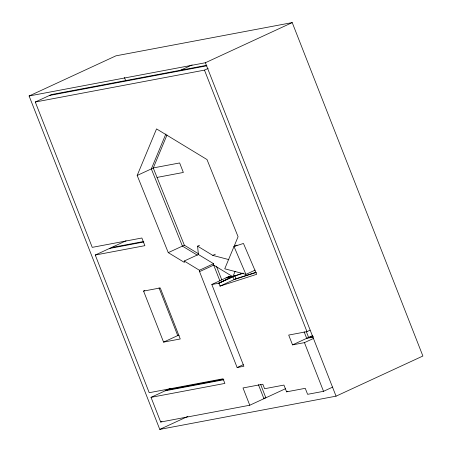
<?xml version="1.0" encoding="UTF-8"?>
<svg xmlns="http://www.w3.org/2000/svg" width="452" height="452" viewBox="0 0 452 452"><rect width="100%" height="100%" fill="white"/><g stroke="black" fill="none" stroke-linecap="round" stroke-linejoin="round"><path stroke-width="0.68" d="M219.881 280.861L213.7 265.098L213.57 263.708L198.388 254.487L184.235 261.03L184.365 262.414L168.263 252.64L137.176 175.449L156.545 128.905L206.993 159.545L238.08 236.729L224.74 268.799L245.939 274.375L255.165 270.11M165.85 134.001L151.33 168.907L182.416 246.097L197.326 255.148M137.176 175.449L153.256 168.014L166.986 135.018M184.235 261.03L199.422 270.251L199.552 271.641L237.13 367.532L243.882 366.261L211.824 284.466L218.717 283.28L234.373 275.918M218.717 283.28L232.865 276.737L235.096 271.375M234.797 275.844L242.809 273.132M29.114 95.982L115.944 55.833L292.224 22.6L422.886 356.018L336.056 396.167L159.776 429.4L29.114 95.982L205.389 62.743L292.224 22.6M285.613 388.658L249.775 405.229L160.697 422.027L151.024 397.348L224.87 383.42L223.051 378.782L149.205 392.703L95.253 255.03L144.877 245.673L141.871 238.006L92.248 247.363L35.284 102.022L51.364 94.587L206.801 65.28M180.67 70.207L192.145 64.902M35.284 102.022L204.473 70.122L208.163 68.416M95.253 255.03L126.068 240.78M168.263 252.64L184.343 245.204L198.66 253.894M198.388 254.487L197.597 246.165L199.513 245.278M197.597 246.165L212.785 255.386L215.333 254.205M245.939 274.375L234.012 246.504L237.091 245.08M143.578 291.088L160.257 287.941L180.252 338.972L163.579 342.119L143.578 291.088L144.809 290.517M199.422 270.251L213.57 263.708M199.552 271.641L213.7 265.098L232.865 276.737M211.824 284.466L229.181 276.443M218.576 283.195L232.723 276.652L243.526 273.172M218.779 283.127L220.051 286.105L236.13 278.669L234.859 275.692M163.579 342.119L178.693 335.13M151.024 397.348L170.291 388.437M313.677 338.367L304.445 342.633L292.534 344.882L288.692 335.068L306.953 331.627L310.032 330.203M237.13 367.532L243.283 364.685M292.534 344.882L312.439 335.678M160.697 422.027L161.923 421.456M159.776 429.4L187.874 416.411M249.775 405.229L243.006 387.957L262.821 384.223L264.589 388.726L283.941 385.081L286.591 391.839L287.822 391.268M286.591 391.839L305.253 388.319L307.609 394.325L323.53 391.325L332.757 387.059M234.012 246.504L243.458 243.458L256.657 274.313L220.051 286.105M235.927 278.737L256.098 272.24M234 279.63L256.165 272.488M49.437 95.479L206.835 65.8M153.296 167.924L179.636 162.957L183.354 172.455L157.047 177.416M111.333 247.6L143.725 241.492M109.401 248.487L143.866 241.989M227.904 277.031L232.633 276.138M225.977 277.923L232.723 276.652M179.065 335.322L177.732 335.576L159.014 287.817M313.247 336.576L308.614 337.446L306.309 331.559M313.304 337.09L306.688 338.339L304.123 331.796M167.104 389.912L223.695 379.239M165.172 390.805L223.836 379.742M264.476 398.054L265.855 397.794L260.589 384.364M212.785 255.386L228.848 259.612M232.927 276.584L234.204 279.562M153.256 168.014L184.343 245.204M205.389 62.743L336.056 396.167M204.473 70.122L306.953 331.627M304.445 342.633L323.53 391.325M216.401 266.171L221.796 279.929M258.408 384.612L263.928 398.687M124.436 77.495L125.718 80.778"/></g></svg>
